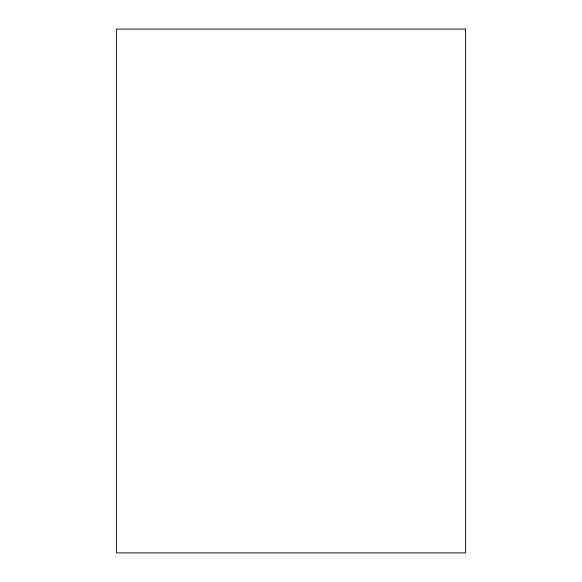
<?xml version="1.0" encoding="UTF-8"?>
<svg xmlns="http://www.w3.org/2000/svg" width="582" height="582" viewBox="0 0 582 582"><rect width="100%" height="100%" fill="white"/><g stroke="black" fill="none" stroke-linecap="round" stroke-linejoin="round"><path stroke-width="0.87" d="M465.6 29.1L116.4 29.1L116.4 552.9L465.6 552.9L465.6 29.1"/></g></svg>
